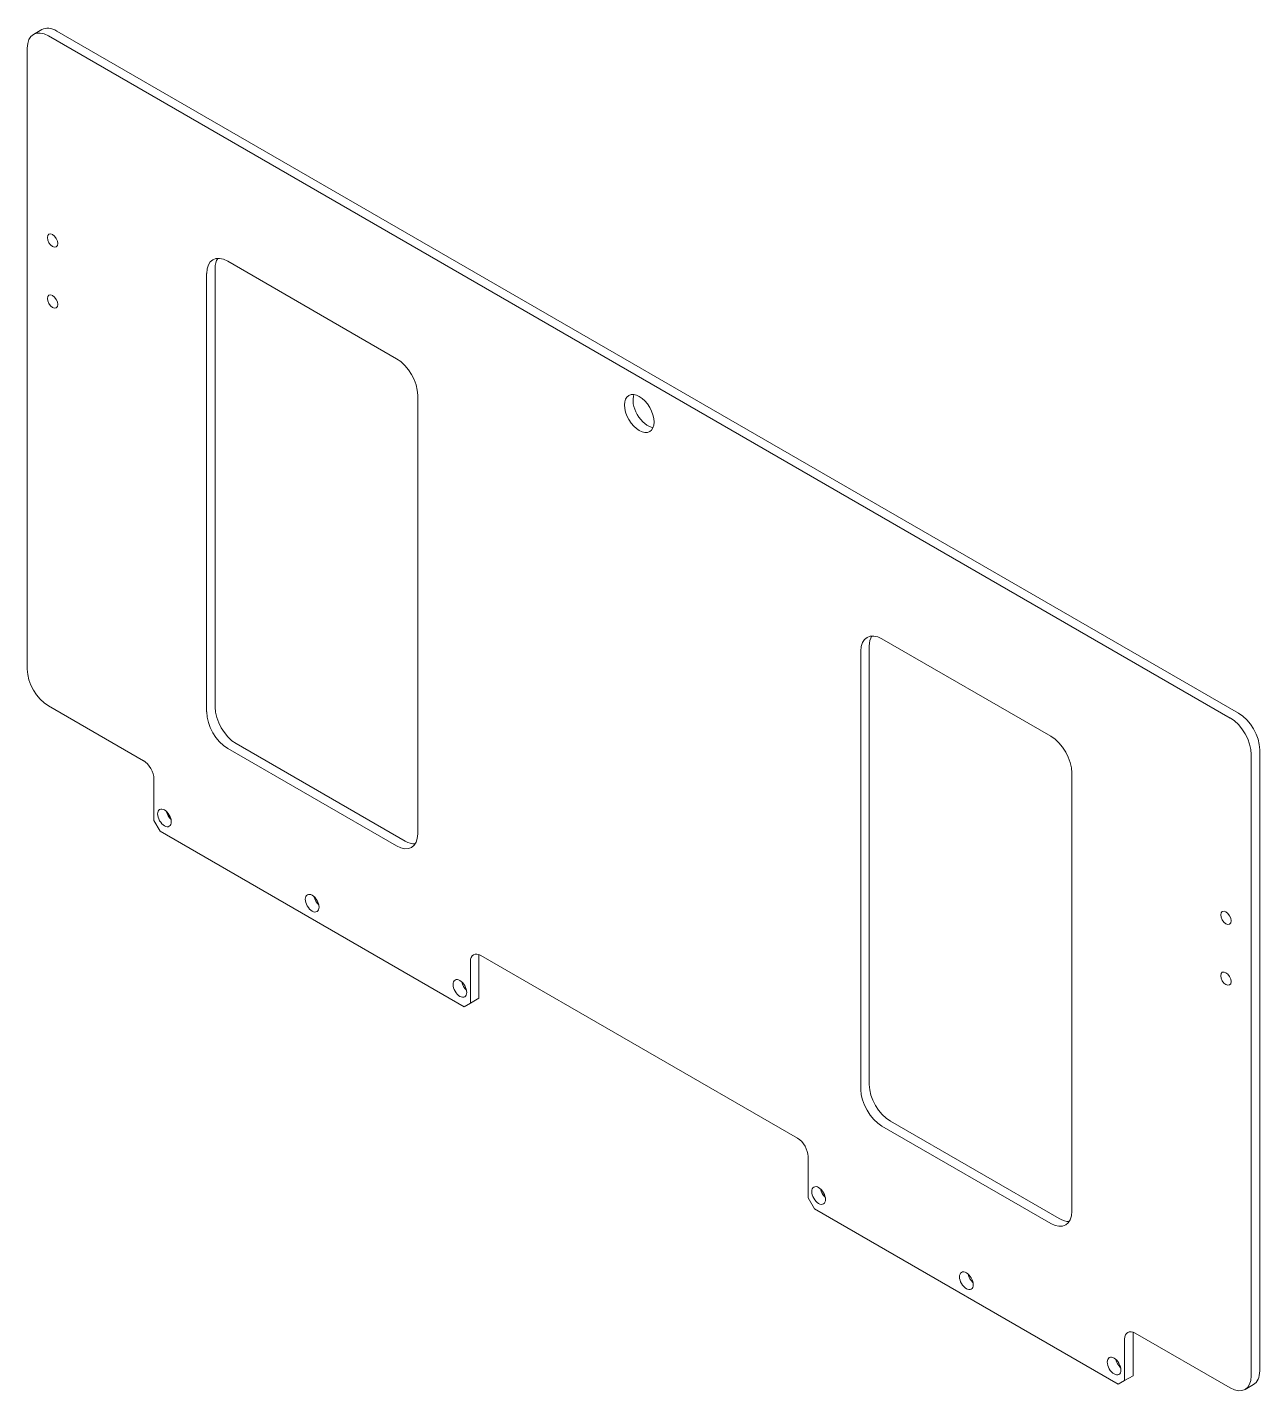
# Model space of a CAD drawing. Header units: millimetres. Extents: x 118 to 1219, y 125 to 445.
# Drawn here: x 1012.4 to 1218.9, y 216.5 to 445.2 of the extents above.
import ezdxf

# ---------------------------------------------------------------- set-up
doc = ezdxf.new("R2010")
doc.units = ezdxf.units.MM
doc.layers.add('Visible ABNT', color=5, linetype='Continuous', lineweight=18, true_color=0x0000ff)

msp = doc.modelspace()

# ---------------------------------------------------------------- linework, layer by layer
at = {"layer": 'Visible ABNT'}
for p, q in [((1014.88, 444.77), (1013.47, 443.95)), ((1015.97, 443.71), (1213.96, 329.4)), ((1215.37, 330.21), (1017.38, 444.52)), ((1012.43, 337.56), (1012.43, 441.67)), ((1046.02, 405.94), (1074.3, 389.61)), ((1042.48, 330.42), (1042.48, 403.9)), ((1043.9, 404.72), (1043.9, 331.23)), ((1077.84, 383.49), (1077.84, 310.01)), ((1153.5, 341.44), (1153.5, 267.96)), ((1155.62, 342.67), (1183.9, 326.34)), ((1152.08, 267.14), (1152.08, 340.62)), ((1015.97, 331.44), (1031.88, 322.25)), ((1047.43, 325.11), (1075.72, 308.78)), ((1074.3, 307.96), (1046.02, 324.29)), ((1217.49, 323.27), (1217.49, 219.17)), ((1218.91, 219.99), (1218.91, 324.09)), ((1187.44, 320.21), (1187.44, 246.73)), ((1033.64, 319.19), (1033.64, 312.25)), ((1034.7, 310.41), (1033.64, 312.25)), ((1085.62, 281.02), (1034.7, 310.41)), ((1086.68, 281.63), (1086.68, 288.57)), ((1088.09, 289.39), (1088.09, 282.45)), ((1088.44, 289.59), (1141.48, 258.97)), ((1086.68, 281.63), (1085.62, 281.02)), ((1088.09, 282.45), (1086.68, 281.63)), ((1183.9, 244.69), (1155.62, 261.02)), ((1157.03, 261.83), (1185.32, 245.5)), ((1143.25, 255.91), (1143.25, 248.97)), ((1144.31, 247.14), (1143.25, 248.97)), ((1195.22, 217.74), (1144.31, 247.14)), ((1196.28, 218.35), (1196.28, 225.29)), ((1197.69, 226.11), (1197.69, 219.17)), ((1198.05, 226.31), (1213.96, 217.13)), ((1196.28, 218.35), (1195.22, 217.74)), ((1197.69, 219.17), (1196.28, 218.35)), ((1216.46, 216.88), (1217.87, 217.7))]:
    msp.add_line(p, q, dxfattribs=at)
for centre, major_axis, start_param, end_param in [((1015.97, 439.62), (-2.5, 4.33), 5.497787, 7.068583), ((1017.38, 440.44), (-2.5, 4.33), 5.497787, 6.283185), ((1046.02, 401.86), (-2.5, 4.33), 5.497787, 7.068583), ((1047.43, 402.68), (-2.5, 4.33), 0.286757, 0.785398), ((1074.3, 385.53), (-2.5, 4.33), 3.926991, 5.497787), ((1116.38, 381.25), (1.75, -3.03), 3.557545, 5.867233), ((1155.62, 338.58), (-2.5, 4.33), 5.497787, 7.068583), ((1157.03, 339.4), (-2.5, 4.33), 0.286757, 0.785398), ((1015.97, 335.52), (-2.5, 4.33), 0.785398, 2.356194), ((1046.02, 328.38), (2.5, -4.33), 3.926991, 5.497787), ((1047.43, 329.19), (-2.5, 4.33), 0.785398, 2.356194), ((1213.96, 325.32), (2.5, -4.33), 0.785398, 2.356194), ((1215.37, 326.13), (-2.5, 4.33), 3.926991, 5.497787), ((1183.9, 322.25), (-2.5, 4.33), 3.926991, 5.497787), ((1031.88, 320.21), (-1.25, 2.17), 3.926991, 5.497787), ((1036.83, 313.48), (0.81, -1.41), 4.197374, 5.227404), ((1074.3, 312.05), (2.5, -4.33), 5.497787, 7.068583), ((1075.72, 312.86), (2.5, -4.33), 5.497787, 5.996429), ((1061.57, 299.19), (0.81, -1.41), 4.197374, 5.227404), ((1088.44, 287.55), (-1.25, 2.17), 5.497787, 7.068583), ((1089.86, 288.37), (-1.25, 2.17), 0.601264, 0.785398), ((1086.32, 284.9), (0.81, -1.41), 4.197374, 5.227404), ((1157.03, 265.92), (-2.5, 4.33), 0.785398, 2.356194), ((1155.62, 265.1), (2.5, -4.33), 3.926991, 5.497787), ((1141.48, 256.93), (-1.25, 2.17), 3.926991, 5.497787), ((1146.43, 250.2), (0.81, -1.41), 4.197374, 5.227404), ((1183.9, 248.77), (2.5, -4.33), 5.497787, 7.068583), ((1185.32, 249.59), (2.5, -4.33), 5.497787, 5.996429), ((1171.18, 235.91), (0.81, -1.41), 4.197374, 5.227404), ((1198.05, 224.27), (-1.25, 2.17), 5.497787, 7.068583), ((1199.46, 225.09), (-1.25, 2.17), 0.601264, 0.785398), ((1195.92, 221.62), (0.81, -1.41), 4.197374, 5.227404), ((1215.37, 222.03), (2.5, -4.33), 0, 0.785398), ((1213.96, 221.21), (2.5, -4.33), 5.497787, 7.068583)]:
    msp.add_ellipse(centre, major_axis=major_axis, ratio=0.57735, start_param=start_param, end_param=end_param, dxfattribs=at)
for centre, major_axis in [((1016.67, 409.41), (-0.61, 1.06)), ((1016.67, 399.21), (-0.61, 1.06)), ((1114.96, 380.43), (-1.75, 3.03)), ((1035.41, 312.66), (-0.81, 1.41)), ((1060.16, 298.37), (-0.81, 1.41)), ((1213.25, 295.92), (0.61, -1.06)), ((1213.25, 285.72), (0.61, -1.06)), ((1084.91, 284.08), (-0.81, 1.41)), ((1145.01, 249.38), (0.81, -1.41)), ((1169.76, 235.09), (0.81, -1.41)), ((1194.51, 220.8), (0.81, -1.41))]:
    msp.add_ellipse(centre, major_axis=major_axis, ratio=0.57735, dxfattribs=at)

doc.saveas('drawing.dxf')
